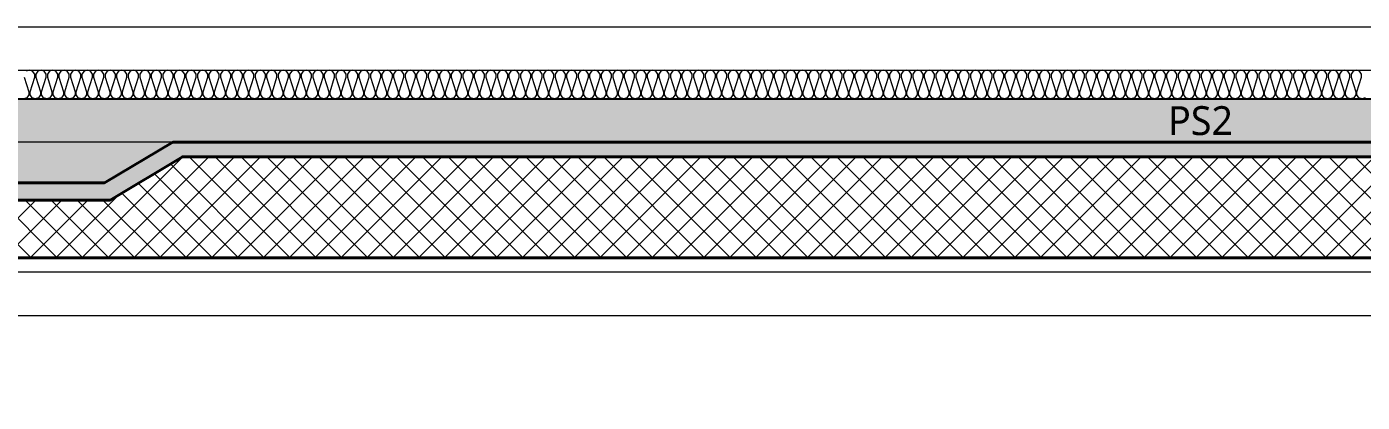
# Model space of a CAD drawing. Header units: millimetres. Extents: x 0 to 420000, y 0 to 297000.
# Drawn here: x 245443 to 250073, y 167200 to 168500 of the extents above; entities that cross this region are included whole.
import ezdxf
from ezdxf.enums import TextEntityAlignment as Align

# ---------------------------------------------------------------- set-up
doc = ezdxf.new("R2010")
doc.units = ezdxf.units.MM
doc.linetypes.add('CEN', pattern=[62, 60, -1, 0, -1])
for name, color, linetype, lineweight in [('A-AXIS-LINE', 1, 'CEN', 15), ('A-CONC-LIN1', 2, 'Continuous', 40), ('A-CONC-LIN2', 7, 'Continuous', 25), ('A-XXXX-FIN2', 6, 'Continuous', 20), ('A-XXXX-INSL1', 15, 'Continuous', 18), ('A-XXXX-INSL2', 8, 'Continuous', 18)]:
    doc.layers.add(name, color=color, linetype=linetype, lineweight=lineweight)
doc.layers.add('A-CONC-SOLD', color=253, linetype='CEN')
doc.layers.add('A-XXXX-NPLT', color=144, linetype='Continuous', lineweight=15, plot=False)
doc.styles.add('맑은고딕', font='')
doc.styles.get('맑은고딕').set_extended_font_data('Malgun Gothic')

# ---------------------------------------------------------------- blocks, each defined once
blk = doc.blocks.new('axis(220316)')
at = {"layer": 'A-AXIS-LINE', "ltscale": 1000}
blk.add_line((4631788.1, -432118.7), (4955413.1, -432118.7), dxfattribs=at)
blk = doc.blocks.new('PS2(횡)')
at = {"layer": 'A-CONC-SOLD'}
h = blk.add_hatch(color=256, dxfattribs=at)
h.dxf.hatch_style = 1
h.paths.add_polyline_path([(1020, 0), (1020, -290), (1700, -290), (1937.4, -150), (9062.6, -150), (9300, -290), (9980, -290), (9980, 0)])
h = blk.add_hatch(color=256, dxfattribs=at)
h.dxf.hatch_style = 1
h.paths.add_polyline_path([(9980, -290), (9980, -350), (9280, -350), (9030, -200), (1970, -200), (1720, -350), (1020, -350), (1020, -290), (1700, -290), (1937.4, -150), (9062.6, -150), (9300, -290)])
at = {"layer": 'A-XXXX-INSL2'}
h = blk.add_hatch(dxfattribs=at)
h.set_pattern_fill('ANSI37', color=256, scale=20)
h.set_pattern_definition([(45, (-244012.5, -188500), (-44.90128, 44.90128), []), (135, (-244012.5, -188500), (-44.90128, -44.90128), [])])
h.paths.add_polyline_path([(1100, -550), (9900, -550), (9900, -350), (9280, -350), (9030, -200), (1970, -200), (1720, -350), (1100, -350)])
at = {"layer": 'A-CONC-LIN1', "color": 2}
for p, q in [((1320, -550), (1270, -350)), ((9680, -550), (9730, -350)), ((1320, -550), (9680, -550))]:
    blk.add_line(p, q, dxfattribs=at)
blk.add_lwpolyline([(9980, -290), (9980, -350), (9280, -350), (9030, -200), (1970, -200), (1720, -350), (1020, -350), (1020, -290), (1700, -290), (1937.4, -150), (9062.6, -150), (9300, -290)], close=True, dxfattribs=at)
at = {"layer": 'A-CONC-LIN2'}
blk.add_line((1020, 0), (9980, 0), dxfattribs=at)
at = {"layer": 'A-XXXX-INSL2'}
for p, q in [((1320, -550), (1100, -550)), ((9680, -550), (9900, -550))]:
    blk.add_line(p, q, dxfattribs=at)
at = {"layer": 'A-XXXX-NPLT'}
for p, q in [((1937.4, -150), (1020, -150)), ((9062.6, -150), (9980, -150))]:
    blk.add_line(p, q, dxfattribs=at)
at = {"layer": 'A-XXXX-NPLT', "style": '맑은고딕'}
blk.add_text('PS2', height=100, dxfattribs=at).set_placement((5500, -75), align=Align.MIDDLE)
blk = doc.blocks.new('횡지하층')
at = {"layer": 'A-XXXX-FIN2'}
blk.add_line((4757100.6, -237111.1), (4890100.6, -237111.1), dxfattribs=at)
at = {"layer": 'A-XXXX-INSL1'}
blk.add_lwpolyline([(4866450.6, -237961.1), (4857750.6, -237961.1), (4857750.6, -238411.1), (4857197, -238411.1), (4857117, -237831.1), (4856084.1, -237831.1), (4856004.1, -238411.1), (4855450.6, -238411.1), (4855450.6, -237961.1), (4846750.6, -237961.1), (4846750.6, -238411.1), (4846197, -238411.1), (4846117, -237831.1), (4845084.1, -237831.1), (4845004.1, -238411.1), (4844450.6, -238411.1), (4844450.6, -237961.1), (4835750.6, -237961.1)], dxfattribs=at)
at = {"layer": 'A-XXXX-INSL2'}
blk.add_line((4757100.4, -237261.1), (4890100.5, -237261.1), dxfattribs=at)
for points in [[(4851671.6, -237357.1), (4851660.6, -237361.1), (4851649.6, -237357.1), (4851642.6, -237347.1), (4851642.6, -237336.1), (4851658.6, -237286.1), (4851658.6, -237275.1), (4851651.6, -237265.1), (4851640.6, -237261.1), (4851629.6, -237265.1), (4851622.6, -237275.1), (4851622.6, -237286.1), (4851638.6, -237336.1), (4851638.6, -237347.1), (4851631.6, -237357.1), (4851620.6, -237361.1), (4851609.6, -237357.1), (4851602.6, -237347.1), (4851602.6, -237336.1), (4851618.6, -237286.1), (4851618.6, -237275.1), (4851611.6, -237265.1), (4851600.6, -237261.1), (4851589.6, -237265.1), (4851582.6, -237275.1), (4851582.6, -237286.1), (4851598.6, -237336.1), (4851598.6, -237347.1), (4851591.6, -237357.1), (4851580.6, -237361.1), (4851569.6, -237357.1), (4851562.6, -237347.1), (4851562.6, -237336.1), (4851578.6, -237286.1), (4851578.6, -237275.1), (4851571.6, -237265.1), (4851560.6, -237261.1), (4851549.6, -237265.1), (4851542.6, -237275.1), (4851542.6, -237286.1), (4851558.6, -237336.1), (4851558.6, -237347.1), (4851551.6, -237357.1), (4851540.6, -237361.1), (4851529.6, -237357.1), (4851522.6, -237347.1), (4851522.6, -237336.1), (4851538.6, -237286.1), (4851538.6, -237275.1), (4851531.6, -237265.1), (4851520.6, -237261.1), (4851509.6, -237265.1), (4851502.6, -237275.1), (4851502.6, -237286.1), (4851518.6, -237336.1), (4851518.6, -237347.1), (4851511.6, -237357.1), (4851500.6, -237361.1), (4851489.6, -237357.1), (4851482.6, -237347.1), (4851482.6, -237336.1), (4851498.6, -237286.1), (4851498.6, -237275.1), (4851491.6, -237265.1), (4851480.6, -237261.1), (4851469.6, -237265.1), (4851462.6, -237275.1), (4851462.6, -237286.1), (4851478.6, -237336.1), (4851478.6, -237347.1), (4851471.6, -237357.1), (4851460.6, -237361.1), (4851449.6, -237357.1), (4851442.6, -237347.1), (4851442.6, -237336.1), (4851458.6, -237286.1), (4851458.6, -237275.1), (4851451.6, -237265.1), (4851440.6, -237261.1), (4851429.6, -237265.1), (4851422.6, -237275.1), (4851422.6, -237286.1), (4851438.6, -237336.1), (4851438.6, -237347.1), (4851431.6, -237357.1), (4851420.6, -237361.1), (4851409.6, -237357.1), (4851402.6, -237347.1), (4851402.6, -237336.1), (4851418.6, -237286.1), (4851418.6, -237275.1), (4851411.6, -237265.1), (4851400.6, -237261.1), (4851389.6, -237265.1), (4851382.6, -237275.1), (4851382.6, -237286.1), (4851398.6, -237336.1), (4851398.6, -237347.1), (4851391.6, -237357.1), (4851380.6, -237361.1), (4851369.6, -237357.1), (4851362.6, -237347.1), (4851362.6, -237336.1), (4851378.6, -237286.1), (4851378.6, -237275.1), (4851371.6, -237265.1), (4851360.6, -237261.1), (4851349.6, -237265.1), (4851342.6, -237275.1), (4851342.6, -237286.1), (4851358.6, -237336.1), (4851358.6, -237347.1), (4851351.6, -237357.1), (4851340.6, -237361.1), (4851329.6, -237357.1), (4851322.6, -237347.1), (4851322.6, -237336.1), (4851338.6, -237286.1), (4851338.6, -237275.1), (4851331.6, -237265.1), (4851320.6, -237261.1), (4851309.6, -237265.1), (4851302.6, -237275.1), (4851302.6, -237286.1), (4851318.6, -237336.1), (4851318.6, -237347.1), (4851311.6, -237357.1), (4851300.6, -237361.1), (4851289.6, -237357.1), (4851282.6, -237347.1), (4851282.6, -237336.1), (4851298.6, -237286.1), (4851298.6, -237275.1), (4851291.6, -237265.1), (4851280.6, -237261.1), (4851269.6, -237265.1), (4851262.6, -237275.1), (4851262.6, -237286.1), (4851278.6, -237336.1), (4851278.6, -237347.1), (4851271.6, -237357.1), (4851260.6, -237361.1), (4851249.6, -237357.1), (4851242.6, -237347.1), (4851242.6, -237336.1), (4851258.6, -237286.1), (4851258.6, -237275.1), (4851251.6, -237265.1), (4851240.6, -237261.1), (4851229.6, -237265.1), (4851222.6, -237275.1), (4851222.6, -237286.1), (4851238.6, -237336.1), (4851238.6, -237347.1), (4851231.6, -237357.1), (4851220.6, -237361.1), (4851209.6, -237357.1), (4851202.6, -237347.1), (4851202.6, -237336.1), (4851218.6, -237286.1), (4851218.6, -237275.1), (4851211.6, -237265.1), (4851200.6, -237261.1), (4851189.6, -237265.1), (4851182.6, -237275.1), (4851182.6, -237286.1), (4851198.6, -237336.1), (4851198.6, -237347.1), (4851191.6, -237357.1), (4851180.6, -237361.1), (4851169.6, -237357.1), (4851162.6, -237347.1), (4851162.6, -237336.1), (4851178.6, -237286.1), (4851178.6, -237275.1), (4851171.6, -237265.1), (4851160.6, -237261.1), (4851149.6, -237265.1), (4851142.6, -237275.1), (4851142.6, -237286.1), (4851158.6, -237336.1), (4851158.6, -237347.1), (4851151.6, -237357.1), (4851140.6, -237361.1), (4851129.6, -237357.1), (4851122.6, -237347.1), (4851122.6, -237336.1), (4851138.6, -237286.1), (4851138.6, -237275.1), (4851131.6, -237265.1), (4851120.6, -237261.1), (4851109.6, -237265.1), (4851102.6, -237275.1), (4851102.6, -237286.1), (4851118.6, -237336.1), (4851118.6, -237347.1), (4851111.6, -237357.1), (4851100.6, -237361.1), (4851089.6, -237357.1), (4851082.6, -237347.1), (4851082.6, -237336.1), (4851098.6, -237286.1), (4851098.6, -237275.1), (4851091.6, -237265.1), (4851080.6, -237261.1), (4851069.6, -237265.1), (4851062.6, -237275.1), (4851062.6, -237286.1), (4851078.6, -237336.1), (4851078.6, -237347.1), (4851071.6, -237357.1), (4851060.6, -237361.1), (4851049.6, -237357.1), (4851042.6, -237347.1), (4851042.6, -237336.1), (4851058.6, -237286.1), (4851058.6, -237275.1), (4851051.6, -237265.1), (4851040.6, -237261.1), (4851029.6, -237265.1), (4851022.6, -237275.1), (4851022.6, -237286.1), (4851038.6, -237336.1), (4851038.6, -237347.1), (4851031.6, -237357.1), (4851020.6, -237361.1), (4851009.6, -237357.1), (4851002.6, -237347.1), (4851002.6, -237336.1), (4851018.6, -237286.1), (4851018.6, -237275.1), (4851011.6, -237265.1), (4851000.6, -237261.1), (4850989.6, -237265.1), (4850982.6, -237275.1), (4850982.6, -237286.1), (4850998.6, -237336.1), (4850998.6, -237347.1), (4850991.6, -237357.1), (4850980.6, -237361.1), (4850969.6, -237357.1), (4850962.6, -237347.1), (4850962.6, -237336.1), (4850978.6, -237286.1), (4850978.6, -237275.1), (4850971.6, -237265.1), (4850960.6, -237261.1), (4850949.6, -237265.1), (4850942.6, -237275.1), (4850942.6, -237286.1), (4850958.6, -237336.1), (4850958.6, -237347.1), (4850951.6, -237357.1), (4850940.6, -237361.1), (4850929.6, -237357.1), (4850922.6, -237347.1), (4850922.6, -237336.1), (4850938.6, -237286.1), (4850938.6, -237275.1), (4850931.6, -237265.1), (4850920.6, -237261.1), (4850909.6, -237265.1), (4850902.6, -237275.1), (4850902.6, -237286.1), (4850918.6, -237336.1), (4850918.6, -237347.1), (4850911.6, -237357.1), (4850900.6, -237361.1), (4850889.6, -237357.1), (4850882.6, -237347.1), (4850882.6, -237336.1), (4850898.6, -237286.1), (4850898.6, -237275.1), (4850891.6, -237265.1), (4850880.6, -237261.1), (4850869.6, -237265.1), (4850862.6, -237275.1), (4850862.6, -237286.1), (4850878.6, -237336.1), (4850878.6, -237347.1), (4850871.6, -237357.1), (4850860.6, -237361.1), (4850849.6, -237357.1), (4850842.6, -237347.1), (4850842.6, -237336.1), (4850858.6, -237286.1), (4850858.6, -237275.1), (4850851.6, -237265.1), (4850840.6, -237261.1), (4850829.6, -237265.1), (4850822.6, -237275.1), (4850822.6, -237286.1), (4850838.6, -237336.1), (4850838.6, -237347.1), (4850831.6, -237357.1), (4850820.6, -237361.1), (4850809.6, -237357.1), (4850802.6, -237347.1), (4850802.6, -237336.1), (4850818.6, -237286.1), (4850818.6, -237275.1), (4850811.6, -237265.1), (4850800.6, -237261.1), (4850789.6, -237265.1), (4850782.6, -237275.1), (4850782.6, -237286.1), (4850798.6, -237336.1), (4850798.6, -237347.1), (4850791.6, -237357.1), (4850780.6, -237361.1), (4850769.6, -237357.1), (4850762.6, -237347.1), (4850762.6, -237336.1), (4850778.6, -237286.1), (4850778.6, -237275.1), (4850771.6, -237265.1), (4850760.6, -237261.1), (4850749.6, -237265.1), (4850742.6, -237275.1), (4850742.6, -237286.1), (4850758.6, -237336.1), (4850758.6, -237347.1), (4850751.6, -237357.1), (4850740.6, -237361.1), (4850729.6, -237357.1), (4850722.6, -237347.1), (4850722.6, -237336.1), (4850738.6, -237286.1), (4850738.6, -237275.1), (4850731.6, -237265.1), (4850720.6, -237261.1), (4850709.6, -237265.1), (4850702.6, -237275.1), (4850702.6, -237286.1), (4850718.6, -237336.1), (4850718.6, -237347.1), (4850711.6, -237357.1), (4850700.6, -237361.1), (4850689.6, -237357.1), (4850682.6, -237347.1), (4850682.6, -237336.1), (4850698.6, -237286.1), (4850698.6, -237275.1), (4850691.6, -237265.1), (4850680.6, -237261.1), (4850669.6, -237265.1), (4850662.6, -237275.1), (4850662.6, -237286.1), (4850678.6, -237336.1), (4850678.6, -237347.1), (4850671.6, -237357.1), (4850660.6, -237361.1), (4850649.6, -237357.1), (4850642.6, -237347.1), (4850642.6, -237336.1), (4850658.6, -237286.1), (4850658.6, -237275.1), (4850651.6, -237265.1), (4850640.6, -237261.1), (4850629.6, -237265.1), (4850622.6, -237275.1), (4850622.6, -237286.1), (4850638.6, -237336.1), (4850638.6, -237347.1), (4850631.6, -237357.1), (4850620.6, -237361.1), (4850609.6, -237357.1), (4850602.6, -237347.1), (4850602.6, -237336.1), (4850618.6, -237286.1), (4850618.6, -237275.1), (4850611.6, -237265.1), (4850600.6, -237261.1), (4850589.6, -237265.1), (4850582.6, -237275.1), (4850582.6, -237286.1), (4850598.6, -237336.1), (4850598.6, -237347.1), (4850591.6, -237357.1), (4850580.6, -237361.1), (4850569.6, -237357.1), (4850562.6, -237347.1), (4850562.6, -237336.1), (4850578.6, -237286.1), (4850578.6, -237275.1), (4850571.6, -237265.1), (4850560.6, -237261.1), (4850549.6, -237265.1), (4850542.6, -237275.1), (4850542.6, -237286.1), (4850558.6, -237336.1), (4850558.6, -237347.1), (4850551.6, -237357.1), (4850540.6, -237361.1), (4850529.6, -237357.1), (4850522.6, -237347.1), (4850522.6, -237336.1), (4850538.6, -237286.1), (4850538.6, -237275.1), (4850531.6, -237265.1), (4850520.6, -237261.1), (4850509.6, -237265.1), (4850502.6, -237275.1), (4850502.6, -237286.1), (4850518.6, -237336.1), (4850518.6, -237347.1), (4850511.6, -237357.1), (4850500.6, -237361.1), (4850489.6, -237357.1), (4850482.6, -237347.1), (4850482.6, -237336.1), (4850498.6, -237286.1), (4850498.6, -237275.1), (4850491.6, -237265.1), (4850480.6, -237261.1), (4850469.6, -237265.1), (4850462.6, -237275.1), (4850462.6, -237286.1), (4850478.6, -237336.1), (4850478.6, -237347.1), (4850471.6, -237357.1), (4850460.6, -237361.1), (4850449.6, -237357.1), (4850442.6, -237347.1), (4850442.6, -237336.1), (4850458.6, -237286.1), (4850458.6, -237275.1), (4850451.6, -237265.1), (4850440.6, -237261.1), (4850429.6, -237265.1), (4850422.6, -237275.1), (4850422.6, -237286.1), (4850438.6, -237336.1), (4850438.6, -237347.1), (4850431.6, -237357.1), (4850420.6, -237361.1), (4850409.6, -237357.1), (4850402.6, -237347.1), (4850402.6, -237336.1), (4850418.6, -237286.1), (4850418.6, -237275.1), (4850411.6, -237265.1), (4850400.6, -237261.1), (4850389.6, -237265.1), (4850382.6, -237275.1), (4850382.6, -237286.1), (4850398.6, -237336.1), (4850398.6, -237347.1), (4850391.6, -237357.1), (4850380.6, -237361.1), (4850369.6, -237357.1), (4850362.6, -237347.1), (4850362.6, -237336.1), (4850378.6, -237286.1), (4850378.6, -237275.1), (4850371.6, -237265.1), (4850360.6, -237261.1), (4850349.6, -237265.1), (4850342.6, -237275.1), (4850342.6, -237286.1), (4850358.6, -237336.1), (4850358.6, -237347.1), (4850351.6, -237357.1), (4850340.6, -237361.1), (4850329.6, -237357.1), (4850322.6, -237347.1), (4850322.6, -237336.1), (4850338.6, -237286.1), (4850338.6, -237275.1), (4850331.6, -237265.1), (4850320.6, -237261.1), (4850309.6, -237265.1), (4850302.6, -237275.1), (4850302.6, -237286.1), (4850318.6, -237336.1), (4850318.6, -237347.1), (4850311.6, -237357.1), (4850300.6, -237361.1), (4850289.6, -237357.1), (4850282.6, -237347.1), (4850282.6, -237336.1), (4850298.6, -237286.1), (4850298.6, -237275.1), (4850291.6, -237265.1), (4850280.6, -237261.1), (4850269.6, -237265.1), (4850262.6, -237275.1), (4850262.6, -237286.1), (4850278.6, -237336.1), (4850278.6, -237347.1), (4850271.6, -237357.1), (4850260.6, -237361.1), (4850249.6, -237357.1), (4850242.6, -237347.1), (4850242.6, -237336.1), (4850258.6, -237286.1), (4850258.6, -237275.1), (4850251.6, -237265.1), (4850240.6, -237261.1), (4850229.6, -237265.1), (4850222.6, -237275.1), (4850222.6, -237286.1), (4850238.6, -237336.1), (4850238.6, -237347.1), (4850231.6, -237357.1), (4850220.6, -237361.1), (4850209.6, -237357.1), (4850202.6, -237347.1), (4850202.6, -237336.1), (4850218.6, -237286.1), (4850218.6, -237275.1), (4850211.6, -237265.1), (4850200.6, -237261.1), (4850189.6, -237265.1), (4850182.6, -237275.1), (4850182.6, -237286.1), (4850198.6, -237336.1), (4850198.6, -237347.1), (4850191.6, -237357.1), (4850180.6, -237361.1), (4850169.6, -237357.1), (4850162.6, -237347.1), (4850162.6, -237336.1), (4850178.6, -237286.1), (4850178.6, -237275.1), (4850171.6, -237265.1), (4850160.6, -237261.1), (4850149.6, -237265.1), (4850142.6, -237275.1), (4850142.6, -237286.1), (4850158.6, -237336.1), (4850158.6, -237347.1), (4850151.6, -237357.1), (4850140.6, -237361.1), (4850129.6, -237357.1), (4850122.6, -237347.1), (4850122.6, -237336.1), (4850138.6, -237286.1), (4850138.6, -237275.1), (4850131.6, -237265.1), (4850120.6, -237261.1), (4850109.6, -237265.1), (4850102.6, -237275.1), (4850102.6, -237286.1), (4850118.6, -237336.1), (4850118.6, -237347.1), (4850111.6, -237357.1), (4850100.6, -237361.1), (4850089.6, -237357.1), (4850082.6, -237347.1), (4850082.6, -237336.1), (4850098.6, -237286.1), (4850098.6, -237275.1), (4850091.6, -237265.1), (4850080.6, -237261.1), (4850069.6, -237265.1), (4850062.6, -237275.1), (4850062.6, -237286.1), (4850078.6, -237336.1), (4850078.6, -237347.1), (4850071.6, -237357.1), (4850060.6, -237361.1), (4850049.6, -237357.1), (4850042.6, -237347.1), (4850042.6, -237336.1), (4850058.6, -237286.1), (4850058.6, -237275.1), (4850051.6, -237265.1), (4850040.6, -237261.1), (4850029.6, -237265.1), (4850022.6, -237275.1), (4850022.6, -237286.1), (4850038.6, -237336.1), (4850038.6, -237347.1), (4850031.6, -237357.1), (4850020.6, -237361.1), (4850009.6, -237357.1), (4850002.6, -237347.1), (4850002.6, -237336.1), (4850018.6, -237286.1), (4850018.6, -237275.1), (4850011.6, -237265.1), (4850000.6, -237261.1), (4849989.6, -237265.1), (4849982.6, -237275.1), (4849982.6, -237286.1), (4849998.6, -237336.1), (4849998.6, -237347.1), (4849991.6, -237357.1), (4849980.6, -237361.1), (4849969.6, -237357.1), (4849962.6, -237347.1), (4849962.6, -237336.1), (4849978.6, -237286.1), (4849978.6, -237275.1), (4849971.6, -237265.1), (4849960.6, -237261.1), (4849949.6, -237265.1), (4849942.6, -237275.1), (4849942.6, -237286.1), (4849958.6, -237336.1), (4849958.6, -237347.1), (4849951.6, -237357.1), (4849940.6, -237361.1), (4849929.6, -237357.1), (4849922.6, -237347.1), (4849922.6, -237336.1), (4849938.6, -237286.1), (4849938.6, -237275.1), (4849931.6, -237265.1), (4849920.6, -237261.1), (4849909.6, -237265.1), (4849902.6, -237275.1), (4849902.6, -237286.1), (4849918.6, -237336.1), (4849918.6, -237347.1), (4849911.6, -237357.1), (4849900.6, -237361.1), (4849889.6, -237357.1), (4849882.6, -237347.1), (4849882.6, -237336.1), (4849898.6, -237286.1), (4849898.6, -237275.1), (4849891.6, -237265.1), (4849880.6, -237261.1), (4849869.6, -237265.1), (4849862.6, -237275.1), (4849862.6, -237286.1), (4849878.6, -237336.1), (4849878.6, -237347.1), (4849871.6, -237357.1), (4849860.6, -237361.1), (4849849.6, -237357.1), (4849842.6, -237347.1), (4849842.6, -237336.1), (4849858.6, -237286.1), (4849858.6, -237275.1), (4849851.6, -237265.1), (4849840.6, -237261.1), (4849829.6, -237265.1), (4849822.6, -237275.1), (4849822.6, -237286.1), (4849838.6, -237336.1), (4849838.6, -237347.1), (4849831.6, -237357.1), (4849820.6, -237361.1), (4849809.6, -237357.1), (4849802.6, -237347.1), (4849802.6, -237336.1), (4849818.6, -237286.1), (4849818.6, -237275.1), (4849811.6, -237265.1), (4849800.6, -237261.1), (4849789.6, -237265.1), (4849782.6, -237275.1), (4849782.6, -237286.1), (4849798.6, -237336.1), (4849798.6, -237347.1), (4849791.6, -237357.1), (4849780.6, -237361.1), (4849769.6, -237357.1), (4849762.6, -237347.1), (4849762.6, -237336.1), (4849778.6, -237286.1), (4849778.6, -237275.1), (4849771.6, -237265.1), (4849760.6, -237261.1), (4849749.6, -237265.1), (4849742.6, -237275.1), (4849742.6, -237286.1), (4849758.6, -237336.1), (4849758.6, -237347.1), (4849751.6, -237357.1), (4849740.6, -237361.1), (4849729.6, -237357.1), (4849722.6, -237347.1), (4849722.6, -237336.1), (4849738.6, -237286.1), (4849738.6, -237275.1), (4849731.6, -237265.1), (4849720.6, -237261.1), (4849709.6, -237265.1), (4849702.6, -237275.1), (4849702.6, -237286.1), (4849718.6, -237336.1), (4849718.6, -237347.1), (4849711.6, -237357.1), (4849700.6, -237361.1), (4849689.6, -237357.1), (4849682.6, -237347.1), (4849682.6, -237336.1), (4849698.6, -237286.1), (4849698.6, -237275.1), (4849691.6, -237265.1), (4849680.6, -237261.1), (4849669.6, -237265.1), (4849662.6, -237275.1), (4849662.6, -237286.1), (4849678.6, -237336.1), (4849678.6, -237347.1), (4849671.6, -237357.1), (4849660.6, -237361.1), (4849649.6, -237357.1), (4849642.6, -237347.1), (4849642.6, -237336.1), (4849658.6, -237286.1), (4849658.6, -237275.1), (4849651.6, -237265.1), (4849640.6, -237261.1), (4849629.6, -237265.1), (4849622.6, -237275.1), (4849622.6, -237286.1), (4849638.6, -237336.1), (4849638.6, -237347.1), (4849631.6, -237357.1), (4849620.6, -237361.1), (4849609.6, -237357.1), (4849602.6, -237347.1), (4849602.6, -237336.1), (4849618.6, -237286.1), (4849618.6, -237275.1), (4849611.6, -237265.1), (4849600.6, -237261.1), (4849589.6, -237265.1), (4849582.6, -237275.1), (4849582.6, -237286.1), (4849598.6, -237336.1), (4849598.6, -237347.1), (4849591.6, -237357.1), (4849580.6, -237361.1), (4849569.6, -237357.1), (4849562.6, -237347.1), (4849562.6, -237336.1), (4849578.6, -237286.1), (4849578.6, -237275.1), (4849571.6, -237265.1), (4849560.6, -237261.1), (4849549.6, -237265.1), (4849542.6, -237275.1), (4849542.6, -237286.1), (4849558.6, -237336.1), (4849558.6, -237347.1), (4849551.6, -237357.1), (4849540.6, -237361.1), (4849529.6, -237357.1), (4849522.6, -237347.1), (4849522.6, -237336.1), (4849538.6, -237286.1), (4849538.6, -237275.1), (4849531.6, -237265.1), (4849520.6, -237261.1), (4849509.6, -237265.1), (4849502.6, -237275.1), (4849502.6, -237286.1), (4849518.6, -237336.1), (4849518.6, -237347.1), (4849511.6, -237357.1), (4849500.6, -237361.1), (4849489.6, -237357.1), (4849482.6, -237347.1), (4849482.6, -237336.1), (4849498.6, -237286.1), (4849498.6, -237275.1), (4849491.6, -237265.1), (4849480.6, -237261.1), (4849469.6, -237265.1), (4849462.6, -237275.1), (4849462.6, -237286.1), (4849478.6, -237336.1), (4849478.6, -237347.1), (4849471.6, -237357.1), (4849460.6, -237361.1), (4849449.6, -237357.1), (4849442.6, -237347.1), (4849442.6, -237336.1), (4849458.6, -237286.1), (4849458.6, -237275.1), (4849451.6, -237265.1), (4849440.6, -237261.1), (4849429.6, -237265.1), (4849422.6, -237275.1), (4849422.6, -237286.1), (4849438.6, -237336.1), (4849438.6, -237347.1), (4849431.6, -237357.1), (4849420.6, -237361.1), (4849409.6, -237357.1), (4849402.6, -237347.1), (4849402.6, -237336.1), (4849418.6, -237286.1), (4849418.6, -237275.1), (4849411.6, -237265.1), (4849400.6, -237261.1), (4849389.6, -237265.1), (4849382.6, -237275.1), (4849382.6, -237286.1), (4849398.6, -237336.1), (4849398.6, -237347.1), (4849391.6, -237357.1), (4849380.6, -237361.1), (4849369.6, -237357.1), (4849362.6, -237347.1), (4849362.6, -237336.1), (4849378.6, -237286.1), (4849378.6, -237275.1), (4849371.6, -237265.1), (4849360.6, -237261.1), (4849349.6, -237265.1), (4849342.6, -237275.1), (4849342.6, -237286.1), (4849358.6, -237336.1), (4849358.6, -237347.1), (4849351.6, -237357.1), (4849340.6, -237361.1), (4849329.6, -237357.1), (4849322.6, -237347.1), (4849322.6, -237336.1), (4849338.6, -237286.1), (4849338.6, -237275.1), (4849331.6, -237265.1), (4849320.6, -237261.1), (4849309.6, -237265.1), (4849302.6, -237275.1), (4849302.6, -237286.1), (4849318.6, -237336.1), (4849318.6, -237347.1), (4849311.6, -237357.1), (4849300.6, -237361.1), (4849289.6, -237357.1), (4849282.6, -237347.1), (4849282.6, -237336.1), (4849298.6, -237286.1), (4849298.6, -237275.1), (4849291.6, -237265.1), (4849280.6, -237261.1), (4849269.6, -237265.1), (4849262.6, -237275.1), (4849262.6, -237286.1), (4849278.6, -237336.1), (4849278.6, -237347.1), (4849271.6, -237357.1), (4849260.6, -237361.1), (4849249.6, -237357.1), (4849242.6, -237347.1), (4849242.6, -237336.1), (4849258.6, -237286.1), (4849258.6, -237275.1), (4849251.6, -237265.1), (4849240.6, -237261.1), (4849229.6, -237265.1), (4849222.6, -237275.1), (4849222.6, -237286.1), (4849238.6, -237336.1), (4849238.6, -237347.1), (4849231.6, -237357.1), (4849220.6, -237361.1), (4849209.6, -237357.1), (4849202.6, -237347.1), (4849202.6, -237336.1), (4849218.6, -237286.1), (4849218.6, -237275.1), (4849211.6, -237265.1), (4849200.6, -237261.1), (4849189.6, -237265.1), (4849182.6, -237275.1), (4849182.6, -237286.1), (4849198.6, -237336.1), (4849198.6, -237347.1), (4849191.6, -237357.1), (4849180.6, -237361.1), (4849169.6, -237357.1), (4849162.6, -237347.1), (4849162.6, -237336.1), (4849178.6, -237286.1), (4849178.6, -237275.1), (4849171.6, -237265.1), (4849160.6, -237261.1), (4849149.6, -237265.1), (4849142.6, -237275.1), (4849142.6, -237286.1), (4849158.6, -237336.1), (4849158.6, -237347.1), (4849151.6, -237357.1), (4849140.6, -237361.1), (4849129.6, -237357.1), (4849122.6, -237347.1), (4849122.6, -237336.1), (4849138.6, -237286.1), (4849138.6, -237275.1), (4849131.6, -237265.1), (4849120.6, -237261.1), (4849109.6, -237265.1), (4849102.6, -237275.1), (4849102.6, -237286.1), (4849118.6, -237336.1), (4849118.6, -237347.1), (4849111.6, -237357.1), (4849100.6, -237361.1), (4849089.6, -237357.1), (4849082.6, -237347.1), (4849082.6, -237336.1), (4849098.6, -237286.1), (4849098.6, -237275.1), (4849091.6, -237265.1), (4849080.6, -237261.1), (4849069.6, -237265.1), (4849062.6, -237275.1), (4849062.6, -237286.1), (4849078.6, -237336.1), (4849078.6, -237347.1), (4849071.6, -237357.1), (4849060.6, -237361.1), (4849049.6, -237357.1), (4849042.6, -237347.1), (4849042.6, -237336.1), (4849058.6, -237286.1), (4849058.6, -237275.1), (4849051.6, -237265.1), (4849040.6, -237261.1), (4849029.6, -237265.1), (4849022.6, -237275.1), (4849022.6, -237286.1), (4849038.6, -237336.1), (4849038.6, -237347.1), (4849031.6, -237357.1), (4849020.6, -237361.1), (4849009.6, -237357.1), (4849002.6, -237347.1), (4849002.6, -237336.1), (4849018.6, -237286.1), (4849018.6, -237275.1), (4849011.6, -237265.1), (4849000.6, -237261.1), (4848989.6, -237265.1), (4848982.6, -237275.1), (4848982.6, -237286.1), (4848998.6, -237336.1), (4848998.6, -237347.1), (4848991.6, -237357.1), (4848980.6, -237361.1), (4848969.6, -237357.1), (4848962.6, -237347.1), (4848962.6, -237336.1), (4848978.6, -237286.1), (4848978.6, -237275.1), (4848971.6, -237265.1), (4848960.6, -237261.1), (4848949.6, -237265.1), (4848942.6, -237275.1), (4848942.6, -237286.1), (4848958.6, -237336.1), (4848958.6, -237347.1), (4848951.6, -237357.1), (4848940.6, -237361.1), (4848929.6, -237357.1), (4848922.6, -237347.1), (4848922.6, -237336.1), (4848938.6, -237286.1), (4848938.6, -237275.1), (4848931.6, -237265.1), (4848920.6, -237261.1), (4848909.6, -237265.1), (4848902.6, -237275.1), (4848902.6, -237286.1), (4848918.6, -237336.1), (4848918.6, -237347.1), (4848911.6, -237357.1), (4848900.6, -237361.1), (4848889.6, -237357.1), (4848882.6, -237347.1), (4848882.6, -237336.1), (4848898.6, -237286.1), (4848898.6, -237275.1), (4848891.6, -237265.1), (4848880.6, -237261.1), (4848869.6, -237265.1), (4848862.6, -237275.1), (4848862.6, -237286.1), (4848878.6, -237336.1), (4848878.6, -237347.1), (4848871.6, -237357.1), (4848860.6, -237361.1), (4848849.6, -237357.1), (4848842.6, -237347.1), (4848842.6, -237336.1), (4848858.6, -237286.1), (4848858.6, -237275.1), (4848851.6, -237265.1), (4848840.6, -237261.1), (4848829.6, -237265.1), (4848822.6, -237275.1), (4848822.6, -237286.1), (4848838.6, -237336.1), (4848838.6, -237347.1), (4848831.6, -237357.1), (4848820.6, -237361.1), (4848809.6, -237357.1), (4848802.6, -237347.1), (4848802.6, -237336.1), (4848818.6, -237286.1), (4848818.6, -237275.1), (4848811.6, -237265.1), (4848800.6, -237261.1), (4848789.6, -237265.1), (4848782.6, -237275.1), (4848782.6, -237286.1), (4848798.6, -237336.1), (4848798.6, -237347.1), (4848791.6, -237357.1), (4848780.6, -237361.1), (4848769.6, -237357.1), (4848762.6, -237347.1), (4848762.6, -237336.1), (4848778.6, -237286.1), (4848778.6, -237275.1), (4848771.6, -237265.1), (4848760.6, -237261.1), (4848749.6, -237265.1), (4848742.6, -237275.1), (4848742.6, -237286.1), (4848758.6, -237336.1), (4848758.6, -237347.1), (4848751.6, -237357.1), (4848740.6, -237361.1), (4848729.6, -237357.1), (4848722.6, -237347.1), (4848722.6, -237336.1), (4848738.6, -237286.1), (4848738.6, -237275.1), (4848731.6, -237265.1), (4848720.6, -237261.1), (4848709.6, -237265.1), (4848702.6, -237275.1), (4848702.6, -237286.1), (4848718.6, -237336.1), (4848718.6, -237347.1), (4848711.6, -237357.1), (4848700.6, -237361.1), (4848689.6, -237357.1), (4848682.6, -237347.1), (4848682.6, -237336.1), (4848698.6, -237286.1), (4848698.6, -237275.1), (4848691.6, -237265.1), (4848680.6, -237261.1), (4848669.6, -237265.1), (4848662.6, -237275.1), (4848662.6, -237286.1), (4848678.6, -237336.1), (4848678.6, -237347.1), (4848671.6, -237357.1), (4848660.6, -237361.1), (4848649.6, -237357.1), (4848642.6, -237347.1), (4848642.6, -237336.1), (4848658.6, -237286.1), (4848658.6, -237275.1), (4848651.6, -237265.1), (4848640.6, -237261.1), (4848629.6, -237265.1), (4848622.6, -237275.1), (4848622.6, -237286.1), (4848638.6, -237336.1), (4848638.6, -237347.1), (4848631.6, -237357.1), (4848620.6, -237361.1), (4848609.6, -237357.1), (4848602.6, -237347.1), (4848602.6, -237336.1), (4848618.6, -237286.1), (4848618.6, -237275.1), (4848611.6, -237265.1), (4848600.6, -237261.1), (4848589.6, -237265.1), (4848582.6, -237275.1), (4848582.6, -237286.1), (4848598.6, -237336.1), (4848598.6, -237347.1), (4848591.6, -237357.1), (4848580.6, -237361.1), (4848569.6, -237357.1), (4848562.6, -237347.1), (4848562.6, -237336.1), (4848578.6, -237286.1), (4848578.6, -237275.1), (4848571.6, -237265.1), (4848560.6, -237261.1), (4848549.6, -237265.1), (4848542.6, -237275.1), (4848542.6, -237286.1), (4848558.6, -237336.1), (4848558.6, -237347.1), (4848551.6, -237357.1), (4848540.6, -237361.1), (4848529.6, -237357.1), (4848522.6, -237347.1), (4848522.6, -237336.1), (4848538.6, -237286.1), (4848538.6, -237275.1), (4848531.6, -237265.1), (4848520.6, -237261.1), (4848509.6, -237265.1), (4848502.6, -237275.1), (4848502.6, -237286.1), (4848518.6, -237336.1), (4848518.6, -237347.1), (4848511.6, -237357.1), (4848500.6, -237361.1), (4848489.6, -237357.1), (4848482.6, -237347.1), (4848482.6, -237336.1), (4848498.6, -237286.1), (4848498.6, -237275.1), (4848491.6, -237265.1), (4848480.6, -237261.1), (4848469.6, -237265.1), (4848462.6, -237275.1), (4848462.6, -237286.1), (4848478.6, -237336.1), (4848478.6, -237347.1), (4848471.6, -237357.1), (4848460.6, -237361.1), (4848449.6, -237357.1), (4848442.6, -237347.1), (4848442.6, -237336.1), (4848458.6, -237286.1), (4848458.6, -237275.1), (4848451.6, -237265.1), (4848440.6, -237261.1), (4848429.6, -237265.1), (4848422.6, -237275.1), (4848422.6, -237286.1), (4848438.6, -237336.1), (4848438.6, -237347.1), (4848431.6, -237357.1), (4848420.6, -237361.1), (4848409.6, -237357.1), (4848402.6, -237347.1), (4848402.6, -237336.1), (4848418.6, -237286.1), (4848418.6, -237275.1), (4848411.6, -237265.1), (4848400.6, -237261.1), (4848389.6, -237265.1), (4848382.6, -237275.1), (4848382.6, -237286.1), (4848398.6, -237336.1), (4848398.6, -237347.1), (4848391.6, -237357.1), (4848380.6, -237361.1), (4848369.6, -237357.1), (4848362.6, -237347.1), (4848362.6, -237336.1), (4848378.6, -237286.1), (4848378.6, -237275.1), (4848371.6, -237265.1), (4848360.6, -237261.1), (4848349.6, -237265.1), (4848342.6, -237275.1), (4848342.6, -237286.1), (4848358.6, -237336.1), (4848358.6, -237347.1), (4848351.6, -237357.1), (4848340.6, -237361.1), (4848329.6, -237357.1), (4848322.6, -237347.1), (4848322.6, -237336.1), (4848338.6, -237286.1), (4848338.6, -237275.1), (4848331.6, -237265.1), (4848320.6, -237261.1), (4848309.6, -237265.1), (4848302.6, -237275.1), (4848302.6, -237286.1), (4848318.6, -237336.1), (4848318.6, -237347.1), (4848311.6, -237357.1), (4848300.6, -237361.1), (4848289.6, -237357.1), (4848282.6, -237347.1), (4848282.6, -237336.1), (4848298.6, -237286.1), (4848298.6, -237275.1), (4848291.6, -237265.1), (4848280.6, -237261.1), (4848269.6, -237265.1), (4848262.6, -237275.1), (4848262.6, -237286.1), (4848278.6, -237336.1), (4848278.6, -237347.1), (4848271.6, -237357.1), (4848260.6, -237361.1), (4848249.6, -237357.1), (4848242.6, -237347.1), (4848242.6, -237336.1), (4848258.6, -237286.1), (4848258.6, -237275.1), (4848251.6, -237265.1), (4848240.6, -237261.1), (4848229.6, -237265.1), (4848222.6, -237275.1), (4848222.6, -237286.1), (4848238.6, -237336.1), (4848238.6, -237347.1), (4848231.6, -237357.1), (4848220.6, -237361.1), (4848209.6, -237357.1), (4848202.6, -237347.1), (4848202.6, -237336.1), (4848218.6, -237286.1), (4848218.6, -237275.1), (4848211.6, -237265.1), (4848200.6, -237261.1), (4848189.6, -237265.1), (4848182.6, -237275.1), (4848182.6, -237286.1), (4848198.6, -237336.1), (4848198.6, -237347.1), (4848191.6, -237357.1), (4848180.6, -237361.1), (4848169.6, -237357.1), (4848162.6, -237347.1), (4848162.6, -237336.1), (4848178.6, -237286.1), (4848178.6, -237275.1), (4848171.6, -237265.1), (4848160.6, -237261.1), (4848149.6, -237265.1), (4848142.6, -237275.1), (4848142.6, -237286.1), (4848158.6, -237336.1), (4848158.6, -237347.1), (4848151.6, -237357.1), (4848140.6, -237361.1), (4848129.6, -237357.1), (4848122.6, -237347.1), (4848122.6, -237336.1), (4848138.6, -237286.1), (4848138.6, -237275.1), (4848131.6, -237265.1), (4848120.6, -237261.1), (4848109.6, -237265.1), (4848102.6, -237275.1), (4848102.6, -237286.1), (4848118.6, -237336.1), (4848118.6, -237347.1), (4848111.6, -237357.1), (4848100.6, -237361.1), (4848089.6, -237357.1), (4848082.6, -237347.1), (4848082.6, -237336.1), (4848098.6, -237286.1), (4848098.6, -237275.1), (4848091.6, -237265.1), (4848080.6, -237261.1), (4848069.6, -237265.1), (4848062.6, -237275.1), (4848062.6, -237286.1), (4848078.6, -237336.1), (4848078.6, -237347.1), (4848071.6, -237357.1), (4848060.6, -237361.1), (4848049.6, -237357.1), (4848042.6, -237347.1), (4848042.6, -237336.1), (4848058.6, -237286.1), (4848058.6, -237275.1), (4848051.6, -237265.1), (4848040.6, -237261.1), (4848029.6, -237265.1), (4848022.6, -237275.1), (4848022.6, -237286.1), (4848038.6, -237336.1), (4848038.6, -237347.1), (4848031.6, -237357.1), (4848020.6, -237361.1), (4848009.6, -237357.1), (4848002.6, -237347.1), (4848002.6, -237336.1), (4848018.6, -237286.1), (4848018.6, -237275.1), (4848011.6, -237265.1), (4848000.6, -237261.1), (4847989.6, -237265.1), (4847982.6, -237275.1), (4847982.6, -237286.1), (4847998.6, -237336.1), (4847998.6, -237347.1), (4847991.6, -237357.1), (4847980.6, -237361.1), (4847969.6, -237357.1), (4847962.6, -237347.1), (4847962.6, -237336.1), (4847978.6, -237286.1), (4847978.6, -237275.1), (4847971.6, -237265.1), (4847960.6, -237261.1), (4847949.6, -237265.1), (4847942.6, -237275.1), (4847942.6, -237286.1), (4847958.6, -237336.1), (4847958.6, -237347.1), (4847951.6, -237357.1), (4847940.6, -237361.1), (4847929.6, -237357.1), (4847922.6, -237347.1), (4847922.6, -237336.1), (4847938.6, -237286.1), (4847938.6, -237275.1), (4847931.6, -237265.1), (4847920.6, -237261.1), (4847909.6, -237265.1), (4847902.6, -237275.1), (4847902.6, -237286.1), (4847918.6, -237336.1), (4847918.6, -237347.1), (4847911.6, -237357.1), (4847900.6, -237361.1), (4847889.6, -237357.1), (4847882.6, -237347.1), (4847882.6, -237336.1), (4847898.6, -237286.1), (4847898.6, -237275.1), (4847891.6, -237265.1), (4847880.6, -237261.1), (4847869.6, -237265.1), (4847862.6, -237275.1), (4847862.6, -237286.1), (4847878.6, -237336.1), (4847878.6, -237347.1), (4847871.6, -237357.1), (4847860.6, -237361.1), (4847849.6, -237357.1), (4847842.6, -237347.1), (4847842.6, -237336.1), (4847858.6, -237286.1), (4847858.6, -237275.1), (4847851.6, -237265.1), (4847840.6, -237261.1), (4847829.6, -237265.1), (4847822.6, -237275.1), (4847822.6, -237286.1), (4847838.6, -237336.1), (4847838.6, -237347.1), (4847831.6, -237357.1), (4847820.6, -237361.1), (4847809.6, -237357.1), (4847802.6, -237347.1), (4847802.6, -237336.1), (4847818.6, -237286.1), (4847818.6, -237275.1), (4847811.6, -237265.1), (4847800.6, -237261.1), (4847789.6, -237265.1), (4847782.6, -237275.1), (4847782.6, -237286.1), (4847798.6, -237336.1), (4847798.6, -237347.1), (4847791.6, -237357.1), (4847780.6, -237361.1), (4847769.6, -237357.1), (4847762.6, -237347.1), (4847762.6, -237336.1), (4847778.6, -237286.1), (4847778.6, -237275.1), (4847771.6, -237265.1), (4847760.6, -237261.1), (4847749.6, -237265.1), (4847742.6, -237275.1), (4847742.6, -237286.1), (4847758.6, -237336.1), (4847758.6, -237347.1), (4847751.6, -237357.1), (4847740.6, -237361.1), (4847729.6, -237357.1), (4847722.6, -237347.1), (4847722.6, -237336.1), (4847738.6, -237286.1), (4847738.6, -237275.1), (4847731.6, -237265.1), (4847720.6, -237261.1), (4847709.6, -237265.1), (4847702.6, -237275.1), (4847702.6, -237286.1), (4847718.6, -237336.1), (4847718.6, -237347.1), (4847711.6, -237357.1), (4847700.6, -237361.1), (4847689.6, -237357.1), (4847682.6, -237347.1), (4847682.6, -237336.1), (4847698.6, -237286.1), (4847698.6, -237275.1), (4847691.6, -237265.1), (4847680.6, -237261.1), (4847669.6, -237265.1), (4847662.6, -237275.1), (4847662.6, -237286.1), (4847678.6, -237336.1), (4847678.6, -237347.1), (4847671.6, -237357.1), (4847660.6, -237361.1), (4847649.6, -237357.1), (4847642.6, -237347.1), (4847642.6, -237336.1), (4847658.6, -237286.1), (4847658.6, -237275.1), (4847651.6, -237265.1), (4847640.6, -237261.1), (4847629.6, -237265.1), (4847622.6, -237275.1), (4847622.6, -237286.1), (4847638.6, -237336.1), (4847638.6, -237347.1), (4847631.6, -237357.1), (4847620.6, -237361.1), (4847609.6, -237357.1), (4847602.6, -237347.1), (4847602.6, -237336.1), (4847618.6, -237286.1), (4847618.6, -237275.1), (4847611.6, -237265.1), (4847600.6, -237261.1), (4847589.6, -237265.1), (4847582.6, -237275.1), (4847582.6, -237286.1), (4847598.6, -237336.1), (4847598.6, -237347.1), (4847591.6, -237357.1), (4847580.6, -237361.1), (4847569.6, -237357.1), (4847562.6, -237347.1), (4847562.6, -237336.1), (4847578.6, -237286.1), (4847578.6, -237275.1), (4847571.6, -237265.1), (4847560.6, -237261.1), (4847549.6, -237265.1), (4847542.6, -237275.1), (4847542.6, -237286.1), (4847558.6, -237336.1), (4847558.6, -237347.1), (4847551.6, -237357.1), (4847540.6, -237361.1), (4847529.6, -237357.1), (4847522.6, -237347.1), (4847522.6, -237336.1), (4847538.6, -237286.1), (4847538.6, -237275.1), (4847531.6, -237265.1), (4847520.6, -237261.1), (4847509.6, -237265.1), (4847502.6, -237275.1), (4847502.6, -237286.1), (4847518.6, -237336.1), (4847518.6, -237347.1), (4847511.6, -237357.1), (4847500.6, -237361.1), (4847489.6, -237357.1), (4847482.6, -237347.1), (4847482.6, -237336.1), (4847498.6, -237286.1), (4847498.6, -237275.1), (4847491.6, -237265.1), (4847480.6, -237261.1), (4847469.6, -237265.1), (4847462.6, -237275.1), (4847462.6, -237286.1), (4847478.6, -237336.1), (4847478.6, -237347.1), (4847471.6, -237357.1), (4847460.6, -237361.1), (4847449.6, -237357.1), (4847442.6, -237347.1), (4847442.6, -237336.1), (4847458.6, -237286.1), (4847458.6, -237275.1), (4847451.6, -237265.1), (4847440.6, -237261.1), (4847429.6, -237265.1), (4847422.6, -237275.1), (4847422.6, -237286.1), (4847438.6, -237336.1), (4847438.6, -237347.1), (4847431.6, -237357.1), (4847420.6, -237361.1), (4847409.6, -237357.1), (4847402.6, -237347.1), (4847402.6, -237336.1), (4847418.6, -237286.1), (4847418.6, -237275.1), (4847411.6, -237265.1), (4847400.6, -237261.1), (4847389.6, -237265.1), (4847382.6, -237275.1), (4847382.6, -237286.1), (4847398.6, -237336.1), (4847398.6, -237347.1), (4847391.6, -237357.1), (4847380.6, -237361.1), (4847369.6, -237357.1), (4847362.6, -237347.1), (4847362.6, -237336.1), (4847378.6, -237286.1), (4847378.6, -237275.1), (4847371.6, -237265.1), (4847360.6, -237261.1), (4847349.6, -237265.1), (4847342.6, -237275.1), (4847342.6, -237286.1), (4847358.6, -237336.1), (4847358.6, -237347.1), (4847351.6, -237357.1), (4847340.6, -237361.1), (4847329.6, -237357.1), (4847322.6, -237347.1), (4847322.6, -237336.1), (4847338.6, -237286.1), (4847338.6, -237275.1), (4847331.6, -237265.1), (4847320.6, -237261.1), (4847309.6, -237265.1), (4847302.6, -237275.1), (4847302.6, -237286.1), (4847318.6, -237336.1), (4847318.6, -237347.1), (4847311.6, -237357.1), (4847300.6, -237361.1), (4847289.6, -237357.1), (4847282.6, -237347.1), (4847282.6, -237336.1), (4847298.6, -237286.1), (4847298.6, -237275.1), (4847291.6, -237265.1), (4847280.6, -237261.1), (4847269.6, -237265.1), (4847262.6, -237275.1), (4847262.6, -237286.1), (4847278.6, -237336.1), (4847278.6, -237347.1), (4847271.6, -237357.1), (4847260.6, -237361.1), (4847249.6, -237357.1), (4847242.6, -237347.1), (4847242.6, -237336.1), (4847258.6, -237286.1), (4847258.6, -237275.1), (4847251.6, -237265.1), (4847240.6, -237261.1), (4847229.6, -237265.1), (4847222.6, -237275.1), (4847222.6, -237286.1), (4847238.6, -237336.1), (4847238.6, -237347.1), (4847231.6, -237357.1), (4847220.6, -237361.1), (4847209.6, -237357.1), (4847202.6, -237347.1), (4847202.6, -237336.1), (4847218.6, -237286.1), (4847218.6, -237275.1), (4847211.6, -237265.1), (4847200.6, -237261.1), (4847189.6, -237265.1), (4847182.6, -237275.1), (4847182.6, -237286.1), (4847198.6, -237336.1), (4847198.6, -237347.1), (4847191.6, -237357.1), (4847180.6, -237361.1), (4847169.6, -237357.1), (4847162.6, -237347.1), (4847162.6, -237336.1), (4847178.6, -237286.1), (4847178.6, -237275.1), (4847171.6, -237265.1), (4847160.6, -237261.1), (4847149.6, -237265.1), (4847142.6, -237275.1), (4847142.6, -237286.1), (4847158.6, -237336.1), (4847158.6, -237347.1), (4847151.6, -237357.1), (4847140.6, -237361.1), (4847129.6, -237357.1), (4847122.6, -237347.1), (4847122.6, -237336.1), (4847138.6, -237286.1), (4847138.6, -237275.1), (4847131.6, -237265.1), (4847120.6, -237261.1), (4847109.6, -237265.1), (4847102.6, -237275.1), (4847102.6, -237286.1), (4847118.6, -237336.1), (4847118.6, -237347.1), (4847111.6, -237357.1), (4847100.6, -237361.1), (4847089.6, -237357.1), (4847082.6, -237347.1), (4847082.6, -237336.1), (4847098.6, -237286.1), (4847098.6, -237275.1), (4847091.6, -237265.1), (4847080.6, -237261.1), (4847069.6, -237265.1), (4847062.6, -237275.1), (4847062.6, -237286.1), (4847078.6, -237336.1), (4847078.6, -237347.1), (4847071.6, -237357.1), (4847060.6, -237361.1), (4847049.6, -237357.1), (4847042.6, -237347.1), (4847042.6, -237336.1), (4847058.6, -237286.1), (4847058.6, -237275.1), (4847051.6, -237265.1), (4847040.6, -237261.1), (4847029.6, -237265.1)], [(4847022.6, -237286.1), (4847038.6, -237336.1), (4847038.6, -237347.1), (4847031.6, -237357.1), (4847020.6, -237361.1)]]:
    blk.add_lwpolyline(points, dxfattribs=at)
blk.add_blockref('PS2(횡)', (4845600.6, -237361.1))

msp = doc.modelspace()

# ---------------------------------------------------------------- block references
at = {"layer": 'A-AXIS-LINE'}
msp.add_blockref('axis(220316)', (-4581588.1, 599618.7), dxfattribs=at)
at = {"layer": 'A-CONC-LIN1'}
msp.add_blockref('횡지하층', (-4601588.1, 405611.1), dxfattribs=at)

doc.saveas('drawing.dxf')
